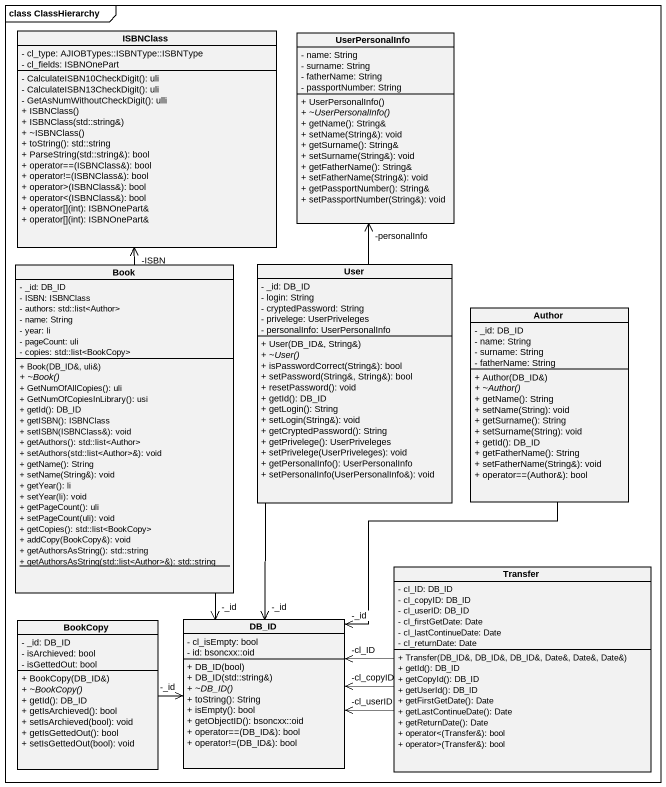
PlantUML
@startuml
mainframe class ClassHierarchy
hide circle
hide empty members
skinparam classAttributeIconSize 0
class ISBNClass {
  - cl_type: AJIOBTypes::ISBNType::ISBNType
  - cl_fields: ISBNOnePart
  - CalculateISBN10CheckDigit(): uli
  - CalculateISBN13CheckDigit(): uli
  - GetAsNumWithoutCheckDigit(): ulli
  + ISBNClass()
  + ISBNClass(std::string&)
  + ~ISBNClass()
  + toString(): std::string
  + ParseString(std::string&): bool
  + operator==(ISBNClass&): bool
  + operator!=(ISBNClass&): bool
  + operator>(ISBNClass&): bool
  + operator<(ISBNClass&): bool
  + operator[](int): ISBNOnePart&
  + operator[](int): ISBNOnePart&
}
class UserPersonalInfo {
  - name: String
  - surname: String
  - fatherName: String
  - passportNumber: String
  + UserPersonalInfo()
  {abstract} + ~UserPersonalInfo()
  + getName(): String&
  + setName(String&): void
  + getSurname(): String&
  + setSurname(String&): void
  + getFatherName(): String&
  + setFatherName(String&): void
  + getPassportNumber(): String&
  + setPassportNumber(String&): void
}
class User {
  - _id: DB_ID
  - login: String
  - cryptedPassword: String
  - privelege: UserPriveleges
  - personalInfo: UserPersonalInfo
  + User(DB_ID&, String&)
  {abstract} + ~User()
  + isPasswordCorrect(String&): bool
  + setPassword(String&, String&): bool
  + resetPassword(): void
  + getId(): DB_ID
  + getLogin(): String
  + setLogin(String&): void
  + getCryptedPassword(): String
  + getPrivelege(): UserPriveleges
  + setPrivelege(UserPriveleges): void
  + getPersonalInfo(): UserPersonalInfo
  + setPersonalInfo(UserPersonalInfo&): void
}
class Book {
  - _id: DB_ID
  - ISBN: ISBNClass
  - authors: std::list<Author>
  - name: String
  - year: li
  - pageCount: uli
  - copies: std::list<BookCopy>
  + Book(DB_ID&, uli&)
  {abstract} + ~Book()
  + GetNumOfAllCopies(): uli
  + GetNumOfCopiesInLibrary(): usi
  + getId(): DB_ID
  + getISBN(): ISBNClass
  + setISBN(ISBNClass&): void
  + getAuthors(): std::list<Author>
  + setAuthors(std::list<Author>&): void
  + getName(): String
  + setName(String&): void
  + getYear(): li
  + setYear(li): void
  + getPageCount(): uli
  + setPageCount(uli): void
  + getCopies(): std::list<BookCopy>
  + addCopy(BookCopy&): void
  + getAuthorsAsString(): std::string
  {static} + getAuthorsAsString(std::list<Author>&): std::string
}
class Author {
  - _id: DB_ID
  - name: String
  - surname: String
  - fatherName: String
  + Author(DB_ID&)
  {abstract} + ~Author()
  + getName(): String
  + setName(String): void
  + getSurname(): String
  + setSurname(String): void
  + getId(): DB_ID
  + getFatherName(): String
  + setFatherName(String&): void
  + operator==(Author&): bool
}
class Transfer {
  - cl_ID: DB_ID
  - cl_copyID: DB_ID
  - cl_userID: DB_ID
  - cl_firstGetDate: Date
  - cl_lastContinueDate: Date
  - cl_returnDate: Date
  + Transfer(DB_ID&, DB_ID&, DB_ID&, Date&, Date&, Date&)
  + getId(): DB_ID
  + getCopyId(): DB_ID
  + getUserId(): DB_ID
  + getFirstGetDate(): Date
  + getLastContinueDate(): Date
  + getReturnDate(): Date
  + operator<(Transfer&): bool
  + operator>(Transfer&): bool
}
class BookCopy {
  - _id: DB_ID
  - isArchieved: bool
  - isGettedOut: bool
  + BookCopy(DB_ID&)
  {abstract} + ~BookCopy()
  + getId(): DB_ID
  + getIsArchieved(): bool
  + setIsArchieved(bool): void
  + getIsGettedOut(): bool
  + setIsGettedOut(bool): void
}
class DB_ID {
  - cl_isEmpty: bool
  - id: bsoncxx::oid
  + DB_ID(bool)
  + DB_ID(std::string&)
  {abstract} + ~DB_ID()
  + toString(): String
  + isEmpty(): bool
  + getObjectID(): bsoncxx::oid
  + operator==(DB_ID&): bool
  + operator!=(DB_ID&): bool
}
User -up-> "-personalInfo" UserPersonalInfo
User --> "-_id" DB_ID
Book -up-> "-ISBN" ISBNClass
Book --> "-_id" DB_ID
Author --> "-_id" DB_ID
Transfer -left-> "-cl_ID" DB_ID
Transfer -left-> "-cl_copyID" DB_ID
Transfer -left-> "-cl_userID" DB_ID
BookCopy -right-> "-_id" DB_ID
@enduml
